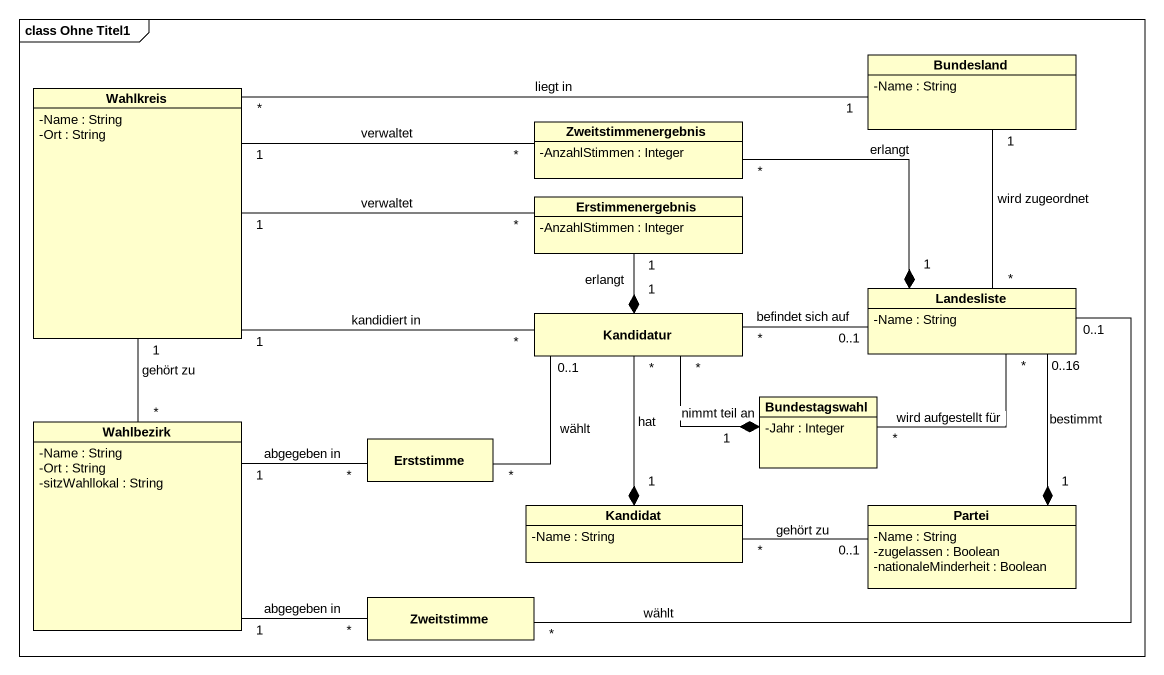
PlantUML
@startuml
mainframe class Ohne Titel1
hide circle
hide empty members
skinparam classAttributeIconSize 0
class Bundesland {
  -Name : String
}
class Wahlkreis {
  -Name : String
  -Ort : String
}
class Zweitstimmenergebnis {
  -AnzahlStimmen : Integer
}
class Erstimmenergebnis {
  -AnzahlStimmen : Integer
}
class Landesliste {
  -Name : String
}
class Kandidatur
class Bundestagswahl {
  -Jahr : Integer
}
class Wahlbezirk {
  -Name : String
  -Ort : String
  -sitzWahllokal : String
}
class Erststimme
class Kandidat {
  -Name : String
}
class Partei {
  -Name : String
  -zugelassen : Boolean
  -nationaleMinderheit : Boolean
}
class Zweitstimme
Wahlkreis "*" -right- "1" Bundesland : liegt in
Wahlkreis "1" -right- "*" Zweitstimmenergebnis : verwaltet
Erstimmenergebnis "*" -left- "1" Wahlkreis : verwaltet
Landesliste "*" -up- "1" Bundesland : wird zugeordnet
Landesliste "1" *-left- "*" Zweitstimmenergebnis : erlangt
Kandidatur "*" -left- "1" Wahlkreis : kandidiert in
Kandidatur "1" *-up- "1" Erstimmenergebnis : erlangt
Kandidatur "*" -right- "0..1" Landesliste : befindet sich auf
Bundestagswahl "*" -up- "*" Landesliste : wird aufgestellt für
Bundestagswahl "1" *-left- "*" Kandidatur : nimmt teil an
Wahlbezirk "*" -up- "1" Wahlkreis : gehört zu
Erststimme "*" -up- "0..1" Kandidatur : wählt
Erststimme "*" -left- "1" Wahlbezirk : abgegeben in
Kandidat "1" *-up- "*" Kandidatur : hat
Kandidat "*" -right- "0..1" Partei : gehört zu
Partei "1" *-up- "0..16" Landesliste : bestimmt
Zweitstimme "*" -right- "0..1" Landesliste : wählt
Zweitstimme "*" -left- "1" Wahlbezirk : abgegeben in
@enduml
